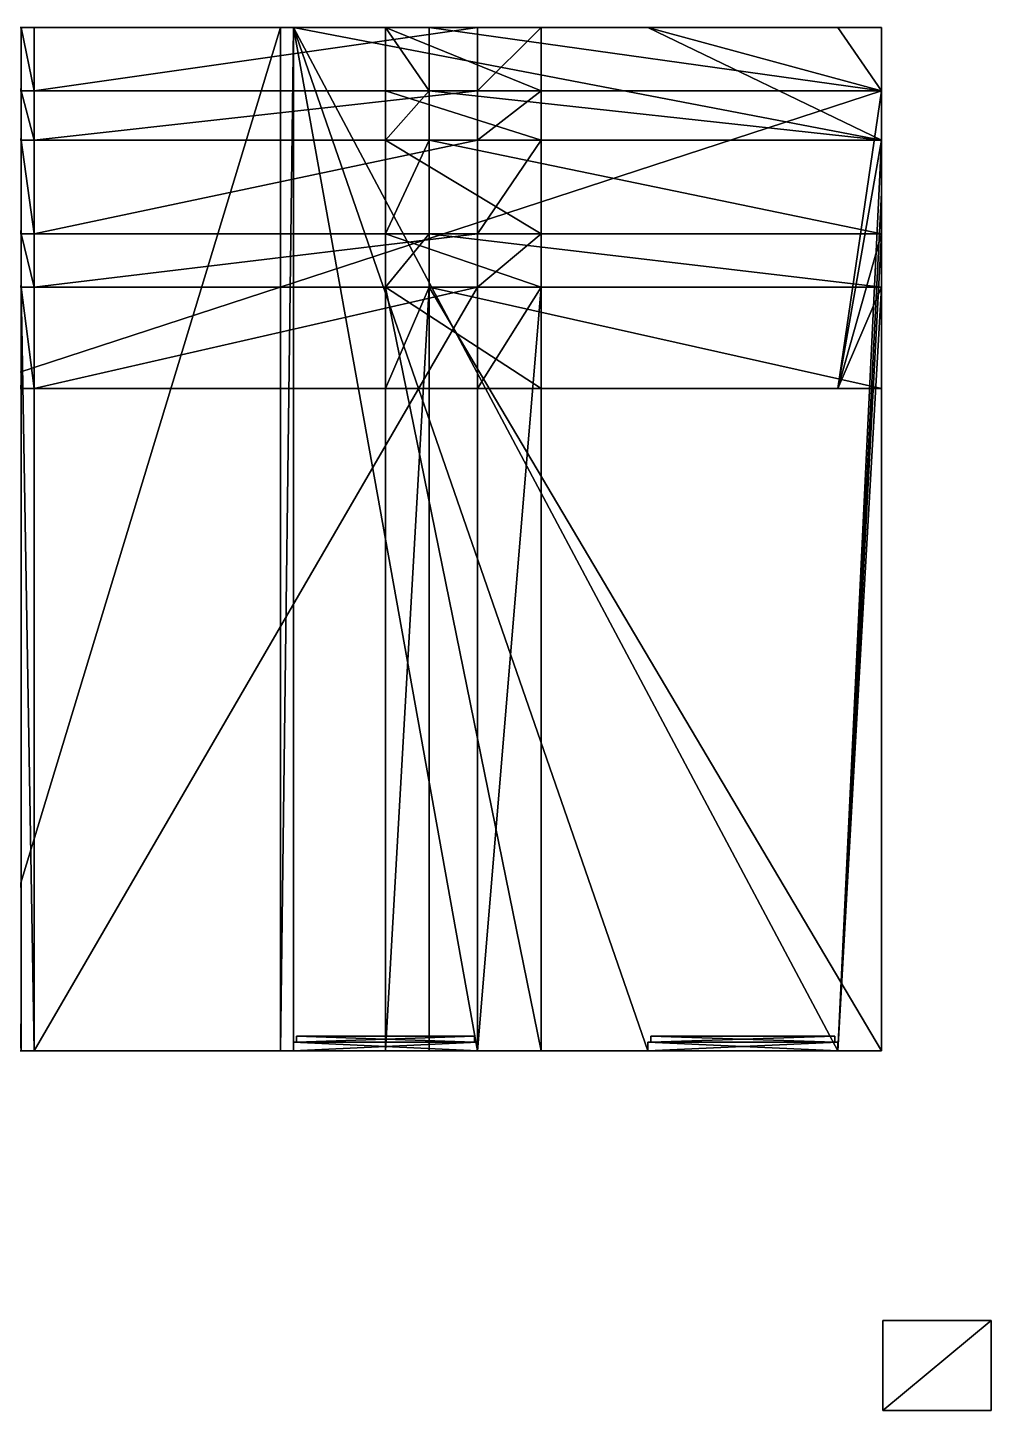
# Model space of a CAD drawing. Header units: inches. Extents: x -86905 to 120623, y -35248 to 213746.
# Drawn here: x 74926 to 120623, y -29681 to 35905 of the extents above; entities that cross this region are included whole.
import ezdxf

# ---------------------------------------------------------------- set-up
doc = ezdxf.new("R2010")
doc.units = ezdxf.units.IN
doc.header["$MEASUREMENT"] = 0
doc.layers.get('0').update_dxf_attribs({"color": 214, "true_color": 0x911cb1})

msp = doc.modelspace()

# ---------------------------------------------------------------- meshes
at = {"color": 54, "true_color": 0x94b11b}
mesh = msp.add_polyface(dxfattribs=at)
corners = [(96260, 23603, 40731), (75242, 23603, 40731), (75242, -12623, 40731), (87539, 18788, -37), (87539, 18788, 10), (86908, 18788, 10), (86908, 18788, -37), (87539, 18788, 1339), (86908, 18788, 1339), (87539, 18788, 2897), (86908, 18788, 2897), (86908, 18788, 5741), (86908, 18788, 23246), (87539, 18788, 5741), (86908, 18788, 34142), (86908, 18788, 33111), (87539, 18788, 33111), (87539, 35905, -37), (87539, -12623, -37), (86908, -12623, -37), (86908, 35905, -37), (74611, 23603, 40731), (74611, -12623, 40731), (72163, 18788, -37), (96260, 18788, -37), (72163, 18788, 10), (72163, 18788, 1339), (72163, 18788, 2897), (72163, 18788, 5741), (72163, 18788, 34142), (72163, -12623, -37), (72163, 35905, -37), (72163, 23603, 40731), (72163, -12623, 40731), (73116, 18788, 2897), (73116, 18788, 5741), (71040, 18788, 5741), (73116, 23603, 33111), (73116, 23603, 34142), (73116, -12623, 34142), (73116, 23603, 5741), (73116, 23603, 23246), (73116, -12623, 23246), (73116, 23603, 23828), (73116, -12623, 33111), (73116, -12623, 23828), (73116, 23603, 2897), (73116, -12623, 5741), (73116, 23603, 39173), (73116, -12623, 39173), (73116, -12623, 2897), (73116, -12623, 1339), (73116, 23603, 1339), (73116, -12623, 10), (73116, 23603, 10), (73116, -12623, -37), (73116, 23603, -37)]
mesh.append_faces([[corners[k] for k in face] for face in [(23, 24, 3, 23)]], dxfattribs={"vtx0": -1, "vtx2": -1, "vtx3": -1, "color": 54})
mesh.append_faces([[corners[k] for k in face] for face in [(6, 23, 3, 6)]], dxfattribs={"vtx1": -1, "vtx3": -1, "color": 54})
mesh.append_faces([[corners[k] for k in face] for face in [(0, 1, 2, 0), (3, 4, 5, 3), (5, 6, 3, 5), (4, 7, 8, 4), (8, 5, 4, 8), (7, 9, 10, 7), (10, 8, 7, 10), (11, 10, 9, 11), (12, 11, 13, 12), (14, 15, 16, 14), (17, 18, 19, 17), (19, 20, 17, 19), (2, 1, 21, 2), (21, 22, 2, 21), (6, 5, 25, 6), (5, 8, 26, 5), (8, 10, 27, 8), (10, 11, 28, 10), (15, 14, 29, 15), (20, 19, 30, 20), (30, 31, 20, 30), (22, 21, 32, 22), (32, 33, 22, 32), (34, 35, 36, 34), (37, 38, 39, 37), (40, 41, 42, 40), (43, 37, 44, 43), (41, 43, 45, 41), (46, 40, 47, 46), (39, 38, 48, 39), (48, 49, 39, 48), (46, 50, 51, 46), (51, 52, 46, 51), (52, 51, 53, 52), (53, 54, 52, 53), (54, 53, 55, 54), (55, 56, 54, 55)]], dxfattribs={"vtx2": -1, "vtx3": -1, "color": 54})
mesh = msp.add_polyface(dxfattribs=at)
corners = [(75242, 23603, 40731), (75242, 26131, 40731), (74611, 26131, 40731), (74611, 23603, 40731), (75242, 30570, 40731), (74611, 30570, 40731), (75242, 32905, 40731), (74611, 32905, 40731), (75242, 32905, 40731), (75242, 35905, 40731), (74611, 35905, 40731), (74611, 32905, 40731), (87539, 35905, 39173), (86908, 35905, 39173), (75242, 23603, 40731), (75242, 26131, 40731), (74611, 26131, 40731), (74611, 23603, 40731), (75242, 30570, 40731), (74611, 30570, 40731), (72163, 18788, -37), (72163, 32905, 40731), (115415, 32905, 23828), (72163, 26131, 40731), (72163, 30570, 40731), (72163, 35905, 40731), (72163, 35905, 39173), (72163, 35905, 34142), (72163, 35905, 33111), (86908, 35905, 34142), (72163, 35905, 23828), (86908, 35905, 33111), (72163, 35905, 23246), (86908, 35905, 23828), (72163, 35905, 5741), (86908, 35905, 23246), (86908, 35905, 5741), (86908, 35905, 2897), (72163, 35905, 2897), (86908, 35905, 1339), (72163, 35905, 1339), (72163, 35905, 10), (72163, 35905, -37), (86908, 35905, 10), (72163, 26131, 40731), (72163, 30570, 40731), (72163, 32905, 40731), (73116, 23603, 23828), (73116, 23603, 33111), (73116, 18788, 33111), (73116, 23603, 23246), (73116, 18788, 23828), (73116, 35905, 39173), (73116, 32905, 39173), (73116, 32905, 34142)]
mesh.append_faces([[corners[k] for k in face] for face in [(20, 21, 22, 20)]], dxfattribs={"vtx1": -1, "vtx2": -1, "vtx3": -1, "color": 54})
mesh.append_faces([[corners[k] for k in face] for face in [(0, 1, 2, 0), (2, 3, 0, 2), (1, 4, 5, 1), (5, 2, 1, 5), (4, 6, 7, 4), (7, 5, 4, 7), (8, 9, 10, 8), (10, 11, 8, 10), (9, 12, 13, 9), (13, 10, 9, 13), (14, 15, 16, 14), (16, 17, 14, 16), (15, 18, 19, 15), (19, 16, 15, 19), (18, 8, 11, 18), (11, 19, 18, 11), (3, 2, 23, 3), (2, 5, 24, 2), (5, 7, 21, 5), (11, 10, 25, 11), (10, 13, 26, 10), (27, 26, 13, 27), (28, 27, 29, 28), (30, 28, 31, 30), (32, 30, 33, 32), (34, 32, 35, 34), (36, 37, 38, 36), (38, 34, 36, 38), (37, 39, 40, 37), (40, 38, 37, 40), (41, 40, 39, 41), (42, 41, 43, 42), (17, 16, 44, 17), (16, 19, 45, 16), (19, 11, 46, 19), (47, 48, 49, 47), (50, 47, 51, 50), (52, 53, 54, 52)]], dxfattribs={"vtx2": -1, "vtx3": -1, "color": 54})
mesh = msp.add_polyface(dxfattribs=at)
corners = [(96260, 23603, 40731), (75242, 23603, 40731), (75242, 18788, 40731), (96260, 26131, 40731), (75242, 26131, 40731), (75242, 23603, 40731), (96260, 23603, 40731), (75242, 30570, 40731), (96260, 30570, 40731), (96260, 32905, 40731), (75242, 32905, 40731), (96260, 35905, 40731), (75242, 35905, 40731), (75242, 32905, 40731), (96260, 32905, 40731), (96260, 30570, 40731), (75242, 30570, 40731), (96260, 26131, 40731), (75242, 26131, 40731), (96260, 35905, 39173), (86908, 35905, 34142), (86908, 35905, 39173), (87539, 35905, 39173), (86908, 35905, 33111), (87539, 35905, 34142), (86908, 35905, 23828), (87539, 35905, 33111), (86908, 35905, 23246), (87539, 35905, 23828), (87539, 35905, 23246), (87539, 35905, 5741), (86908, 35905, 5741), (87539, 35905, 2897), (86908, 35905, 2897), (87539, 35905, 1339), (86908, 35905, 1339), (87539, 35905, 10), (86908, 35905, 10), (87539, 35905, -37), (86908, 35905, -37), (74611, 32905, 40731), (115415, 32905, 39173), (72163, 32905, 40731), (72163, 35905, 34142), (72163, 35905, 33111), (72163, 35905, 23828), (72163, 35905, 23246), (72163, 35905, 5741), (72163, 35905, 10), (72163, 35905, -37)]
mesh.append_faces([[corners[k] for k in face] for face in [(40, 10, 41, 40), (42, 40, 41, 42)]], dxfattribs={"vtx1": -1, "vtx2": -1, "vtx3": -1, "color": 54})
mesh.append_faces([[corners[k] for k in face] for face in [(0, 1, 2, 0), (3, 4, 5, 3), (5, 6, 3, 5), (7, 8, 9, 7), (9, 10, 7, 9), (11, 12, 13, 11), (13, 14, 11, 13), (15, 16, 4, 15), (4, 3, 15, 4), (1, 0, 17, 1), (17, 18, 1, 17), (18, 17, 8, 18), (8, 7, 18, 8), (14, 13, 16, 14), (16, 15, 14, 16), (12, 11, 19, 12), (20, 21, 22, 20), (23, 20, 24, 23), (25, 23, 26, 25), (27, 25, 28, 27), (29, 30, 31, 29), (31, 27, 29, 31), (30, 32, 33, 30), (33, 31, 30, 33), (32, 34, 35, 32), (35, 33, 32, 35), (34, 36, 37, 34), (37, 35, 34, 37), (36, 38, 39, 36), (39, 37, 36, 39), (21, 20, 43, 21), (20, 23, 44, 20), (23, 25, 45, 23), (25, 27, 46, 25), (27, 31, 47, 27), (35, 37, 48, 35), (37, 39, 49, 37)]], dxfattribs={"vtx2": -1, "vtx3": -1, "color": 54})
mesh = msp.add_polyface(dxfattribs=at)
corners = [(91891, 35905, 40731), (91891, 32905, 40731), (93967, 32905, 40731), (93967, 35905, 40731), (96260, 35905, 2897), (87539, 35905, 2897), (87539, 35905, 5741), (96260, 35905, 5741), (96260, 35905, 34142), (96260, 35905, 33111), (87539, 35905, 33111), (87539, 35905, 34142), (96260, 35905, 23246), (87539, 35905, 23246), (96260, 35905, 23828), (87539, 35905, 23828), (91891, 32905, 40731), (99273, 32905, 40731), (99273, 30570, 40731), (96260, 32905, 40731), (96260, 30570, 40731), (91891, 30570, 40731), (99273, 35905, 40731), (99273, 32905, 40731), (96260, 35905, 40731), (96260, 32905, 40731), (93967, 32905, 40731), (91891, 30570, 40731), (99273, 30570, 40731), (87539, 35905, 39173), (96260, 35905, 39173), (75242, 35905, 40731), (87539, 35905, -37), (96260, 35905, -37), (104342, 35905, -37), (96260, 35905, 1339), (87539, 35905, 1339), (96260, 35905, 10), (87539, 35905, 10), (86908, 35905, 34142), (86908, 35905, 33111), (86908, 35905, 23828), (86908, 35905, 23246), (75242, 32905, 40731), (115415, 32905, 39173), (72163, 32905, 40731), (115415, 32905, 34142), (115415, 32905, 33111), (115415, 32905, 23828)]
mesh.append_faces([[corners[k] for k in face] for face in [(45, 44, 46, 45), (45, 46, 47, 45), (45, 47, 48, 45)]], dxfattribs={"vtx0": -1, "vtx2": -1, "vtx3": -1, "color": 54})
mesh.append_faces([[corners[k] for k in face] for face in [(43, 19, 44, 43)]], dxfattribs={"vtx1": -1, "vtx2": -1, "vtx3": -1, "color": 54})
mesh.append_faces([[corners[k] for k in face] for face in [(0, 1, 2, 0), (2, 3, 0, 2), (4, 5, 6, 4), (6, 7, 4, 6), (8, 9, 10, 8), (10, 11, 8, 10), (12, 7, 6, 12), (6, 13, 12, 6), (9, 14, 15, 9), (15, 10, 9, 15), (14, 12, 13, 14), (13, 15, 14, 13), (16, 17, 18, 16), (17, 19, 20, 17), (2, 1, 21, 2), (0, 22, 23, 0), (23, 1, 0, 23), (22, 24, 25, 22), (25, 23, 22, 25), (26, 16, 27, 26), (1, 23, 28, 1), (8, 11, 29, 8), (29, 30, 8, 29), (30, 29, 31, 30), (32, 33, 34, 32), (5, 4, 35, 5), (35, 36, 5, 35), (36, 35, 37, 36), (37, 38, 36, 37), (38, 37, 33, 38), (33, 32, 38, 33), (29, 11, 39, 29), (11, 10, 40, 11), (10, 15, 41, 10), (15, 13, 42, 15)]], dxfattribs={"vtx2": -1, "vtx3": -1, "color": 54})
mesh = msp.add_polyface(dxfattribs=at)
corners = [(99273, -12623, 40731), (91891, -12623, 40731), (91891, 23603, 40731), (96260, -12623, 40731), (99273, 23603, 40731), (115415, -12623, 34142), (115415, -12623, 33111), (115415, 23603, 33111), (115415, -12623, 23246), (115415, -12623, 5741), (115415, 23603, 5741), (87678, -11938, 23246), (87678, -11938, 5881), (96121, -11938, 5881), (96121, -11938, 23246), (104482, -11938, 23246), (104482, -11938, 5881), (113200, -11938, 5881), (113200, -11938, 23246), (115415, -12623, 23828), (115415, 23603, 23828), (87678, -11938, 32971), (87678, -11938, 23828), (96121, -11938, 23828), (96121, -11938, 32971), (104482, -11938, 32971), (104482, -11938, 23828), (113200, -11938, 23828), (113200, -11938, 32971), (115415, 23603, 23246), (96121, -12213, 23828), (96121, -12213, 23246), (87678, -12213, 5881), (96121, -12213, 5881), (87678, -12213, 23246), (87678, -12213, 23828), (87678, -12213, 32971), (104482, -12213, 5881), (113200, -12213, 5881), (104482, -12213, 23246), (93967, -12623, 40731), (93967, 23603, 40731), (115415, -12623, 2897), (115415, 23603, 2897), (115415, 23603, 34142), (115415, 23603, 39173), (115415, -12623, 39173), (96260, -12623, -37), (87539, -12623, -37), (87539, 35905, -37), (104342, -12623, -37), (113339, -12623, -37), (115415, -12623, -37), (115415, 23603, -37)]
mesh.append_faces([[corners[k] for k in face] for face in [(50, 47, 49, 50), (51, 50, 49, 51)]], dxfattribs={"vtx1": -1, "vtx2": -1, "vtx3": -1, "color": 54})
mesh.append_faces([[corners[k] for k in face] for face in [(52, 51, 53, 52)]], dxfattribs={"vtx1": -1, "vtx3": -1, "color": 54})
mesh.append_faces([[corners[k] for k in face] for face in [(0, 1, 2, 0), (3, 0, 4, 3), (5, 6, 7, 5), (8, 9, 10, 8), (11, 12, 13, 11), (13, 14, 11, 13), (15, 16, 17, 15), (17, 18, 15, 17), (6, 19, 20, 6), (21, 22, 23, 21), (23, 24, 21, 23), (25, 26, 27, 25), (27, 28, 25, 27), (19, 8, 29, 19), (30, 23, 14, 30), (14, 31, 30, 14), (31, 14, 13, 31), (12, 32, 33, 12), (32, 12, 11, 32), (11, 34, 32, 11), (34, 11, 22, 34), (22, 35, 34, 22), (35, 22, 21, 35), (21, 36, 35, 21), (16, 37, 38, 16), (37, 16, 15, 37), (15, 39, 37, 15), (14, 23, 22, 14), (22, 11, 14, 22), (18, 27, 26, 18), (26, 15, 18, 26), (1, 40, 41, 1), (9, 42, 43, 9), (5, 44, 45, 5), (45, 46, 5, 45), (47, 48, 49, 47)]], dxfattribs={"vtx2": -1, "vtx3": -1, "color": 54})
mesh = msp.add_polyface(dxfattribs=at)
corners = [(96260, 18788, 2897), (96260, 18788, 5741), (87539, 18788, 5741), (104342, 18788, 2897), (115415, 18788, 2897), (115415, 18788, 5741), (113339, 18788, 5741), (113339, 18788, 2897), (104342, 18788, 5741), (113339, 18788, 34142), (104342, 18788, 34142), (104342, 18788, 33111), (115415, 18788, 23246), (113339, 18788, 23246), (113339, 18788, 23828), (115415, 18788, 23828), (115415, 18788, 33111), (91891, 23603, 40731), (99273, 23603, 40731), (99273, -12623, 40731), (96260, 23603, 40731), (96260, -12623, 40731), (115415, 23603, 33111), (115415, 23603, 34142), (115415, -12623, 34142), (115415, 23603, 5741), (115415, 23603, 23246), (115415, -12623, 23246), (115415, 23603, 23828), (115415, -12623, 33111), (115415, -12623, 23828), (93967, 23603, 40731), (91891, -12623, 40731), (115415, 23603, 2897), (115415, -12623, 5741), (115415, 18788, 34142), (115415, 18788, 39173), (113339, 18788, 39173), (96260, 18788, 39173), (104342, 18788, 39173), (99273, 18788, 40731), (96260, 18788, 40731), (115415, -12623, 39173), (115415, 23603, 39173), (93967, -12623, 40731), (113339, -12623, -37), (87539, 35905, -37), (115415, 30570, -37), (115415, 28078, -37), (115415, 26131, -37), (115415, 23603, -37), (113339, 18788, 1339), (115415, 18788, 1339), (96260, 18788, 1339), (87539, 18788, 2897), (87539, 18788, 1339), (115415, -12623, 2897), (115415, -12623, 1339), (115415, 23603, 1339), (115415, -12623, 10), (115415, 23603, 10), (115415, -12623, -37)]
mesh.append_faces([[corners[k] for k in face] for face in [(45, 46, 47, 45)]], dxfattribs={"vtx0": -1, "vtx1": -1, "vtx2": -1, "vtx3": -1, "color": 54})
mesh.append_faces([[corners[k] for k in face] for face in [(45, 47, 48, 45), (45, 48, 49, 45), (45, 49, 50, 45)]], dxfattribs={"vtx0": -1, "vtx2": -1, "vtx3": -1, "color": 54})
mesh.append_faces([[corners[k] for k in face] for face in [(0, 1, 2, 0), (1, 0, 3, 1), (4, 5, 6, 4), (6, 7, 4, 6), (7, 6, 8, 7), (9, 10, 11, 9), (12, 13, 6, 12), (6, 5, 12, 6), (14, 15, 16, 14), (15, 14, 13, 15), (13, 12, 15, 13), (17, 18, 19, 17), (18, 20, 21, 18), (22, 23, 24, 22), (25, 26, 27, 25), (28, 22, 29, 28), (26, 28, 30, 26), (31, 17, 32, 31), (33, 25, 34, 33), (9, 35, 36, 9), (36, 37, 9, 36), (38, 39, 40, 38), (40, 41, 38, 40), (42, 43, 31, 42), (31, 44, 42, 31), (4, 7, 51, 4), (51, 52, 4, 51), (3, 0, 53, 3), (0, 54, 55, 0), (33, 56, 57, 33), (57, 58, 33, 57), (58, 57, 59, 58), (59, 60, 58, 59), (60, 59, 61, 60), (61, 50, 60, 61)]], dxfattribs={"vtx2": -1, "vtx3": -1, "color": 54})
mesh = msp.add_polyface(dxfattribs=at)
corners = [(104342, 35905, 2897), (96260, 35905, 2897), (96260, 35905, 5741), (104342, 35905, 5741), (104342, 35905, 34142), (104342, 35905, 33111), (96260, 35905, 33111), (96260, 35905, 34142), (113339, 35905, 34142), (104342, 35905, 23246), (96260, 35905, 23246), (113339, 35905, 23246), (104342, 35905, 23828), (96260, 35905, 23828), (113339, 35905, 33111), (99273, 32905, 40731), (96260, 32905, 40731), (96260, 30570, 40731), (99273, 30570, 40731), (96260, 35905, 39173), (104342, 35905, 39173), (93967, 23603, 40731), (93967, 18788, 40731), (115415, 18788, 39173), (93967, 26131, 40731), (115415, 23603, 39173), (93967, 30570, 40731), (115415, 26131, 39173), (93967, 32905, 40731), (115415, 30570, 39173), (93967, 26131, 40731), (93967, 23603, 40731), (115415, 23603, 39173), (93967, 30570, 40731), (115415, 26131, 39173), (93967, 32905, 40731), (115415, 30570, 39173), (93967, 35905, 40731), (115415, 32905, 39173), (91891, 35905, 40731), (115415, 35905, 39173), (99273, 35905, 40731), (113339, 35905, 39173), (96260, 35905, 40731), (87539, 35905, -37), (104342, 35905, -37), (115415, 30570, -37), (104342, 35905, 1339), (96260, 35905, 1339), (104342, 35905, 10), (96260, 35905, 10), (96260, 35905, -37), (91891, 32905, 40731), (115415, 32905, 39173), (99273, 32905, 40731), (96260, 32905, 40731)]
mesh.append_faces([[corners[k] for k in face] for face in [(44, 45, 46, 44)]], dxfattribs={"vtx0": -1, "vtx1": -1, "vtx2": -1, "vtx3": -1, "color": 54})
mesh.append_faces([[corners[k] for k in face] for face in [(54, 52, 53, 54), (55, 54, 53, 55)]], dxfattribs={"vtx1": -1, "vtx2": -1, "vtx3": -1, "color": 54})
mesh.append_faces([[corners[k] for k in face] for face in [(0, 1, 2, 0), (2, 3, 0, 2), (4, 5, 6, 4), (6, 7, 4, 6), (5, 4, 8, 5), (9, 3, 2, 9), (2, 10, 9, 2), (3, 9, 11, 3), (5, 12, 13, 5), (13, 6, 5, 13), (12, 5, 14, 12), (12, 9, 10, 12), (10, 13, 12, 10), (15, 16, 17, 15), (17, 18, 15, 17), (4, 7, 19, 4), (19, 20, 4, 19), (21, 22, 23, 21), (24, 21, 25, 24), (26, 24, 27, 26), (28, 26, 29, 28), (30, 31, 32, 30), (33, 30, 34, 33), (35, 33, 36, 35), (37, 35, 38, 37), (39, 37, 40, 39), (41, 39, 42, 41), (20, 19, 43, 20), (43, 41, 20, 43), (1, 0, 47, 1), (47, 48, 1, 47), (48, 47, 49, 48), (49, 50, 48, 49), (50, 49, 45, 50), (45, 51, 50, 45), (52, 28, 53, 52)]], dxfattribs={"vtx2": -1, "vtx3": -1, "color": 54})
mesh = msp.add_polyface(dxfattribs=at)
corners = [(115415, 35905, 2897), (113339, 35905, 2897), (113339, 35905, 5741), (115415, 35905, 5741), (104342, 35905, 2897), (104342, 35905, 5741), (113339, 35905, 33111), (113339, 35905, 34142), (115415, 35905, 34142), (104342, 35905, 33111), (113339, 35905, 23246), (115415, 35905, 23246), (113339, 35905, 23828), (115415, 35905, 33111), (104342, 35905, 23828), (115415, 35905, 23828), (104342, 35905, 23246), (104342, 35905, 34142), (104342, 35905, 39173), (113339, 35905, 39173), (115415, 18788, 39173), (115415, 23603, 39173), (93967, 23603, 40731), (115415, 26131, 39173), (93967, 26131, 40731), (115415, 30570, 39173), (93967, 30570, 40731), (115415, 32905, 39173), (93967, 32905, 40731), (115415, 23603, 39173), (115415, 26131, 39173), (93967, 26131, 40731), (115415, 30570, 39173), (93967, 30570, 40731), (115415, 32905, 39173), (93967, 32905, 40731), (115415, 35905, 39173), (93967, 35905, 40731), (91891, 35905, 40731), (99273, 35905, 40731), (113339, 35905, -37), (115415, 35905, -37), (115415, 32905, -37), (104342, 35905, -37), (115415, 30570, -37), (113339, 35905, 1339), (104342, 35905, 1339), (115415, 35905, 1339), (113339, 35905, 10), (104342, 35905, 10), (115415, 35905, 10)]
mesh.append_faces([[corners[k] for k in face] for face in [(43, 42, 44, 43)]], dxfattribs={"vtx0": -1, "vtx2": -1, "vtx3": -1, "color": 54})
mesh.append_faces([[corners[k] for k in face] for face in [(43, 40, 42, 43)]], dxfattribs={"vtx1": -1, "vtx2": -1, "vtx3": -1, "color": 54})
mesh.append_faces([[corners[k] for k in face] for face in [(0, 1, 2, 0), (2, 3, 0, 2), (1, 4, 5, 1), (5, 2, 1, 5), (6, 7, 8, 6), (7, 6, 9, 7), (2, 10, 11, 2), (10, 2, 5, 10), (12, 6, 13, 12), (6, 12, 14, 6), (10, 12, 15, 10), (12, 10, 16, 12), (16, 14, 12, 16), (7, 17, 18, 7), (18, 19, 7, 18), (20, 21, 22, 20), (21, 23, 24, 21), (23, 25, 26, 23), (25, 27, 28, 25), (29, 30, 31, 29), (30, 32, 33, 30), (32, 34, 35, 32), (34, 36, 37, 34), (36, 19, 38, 36), (19, 18, 39, 19), (40, 41, 42, 40), (4, 1, 45, 4), (45, 46, 4, 45), (1, 0, 47, 1), (47, 45, 1, 47), (46, 45, 48, 46), (48, 49, 46, 48), (45, 47, 50, 45), (50, 48, 45, 50), (49, 48, 40, 49), (40, 43, 49, 40), (48, 50, 41, 48)]], dxfattribs={"vtx2": -1, "vtx3": -1, "color": 54})
mesh = msp.add_polyface(dxfattribs=at)
corners = [(115415, 35905, 5741), (115415, 32905, 5741), (115415, 32905, 2897), (115415, 35905, 2897), (115415, 35905, 34142), (115415, 35905, 33111), (113339, 35905, 33111), (115415, 35905, 23246), (113339, 35905, 5741), (115415, 35905, 23828), (113339, 35905, 23828), (113339, 35905, 23246), (115415, 32905, 33111), (115415, 32905, 34142), (115415, 30570, 34142), (115415, 32905, 5741), (115415, 32905, 23246), (115415, 30570, 23246), (115415, 32905, 23828), (115415, 30570, 33111), (115415, 30570, 23828), (115415, 30570, 5741), (115415, 32905, 34142), (115415, 32905, 33111), (115415, 32905, 23246), (115415, 32905, 23828), (115415, 32905, 2897), (115415, 30570, 5741), (115415, 30570, 34142), (115415, 30570, 23246), (115415, 30570, 33111), (115415, 30570, 23828), (115415, 35905, 39173), (115415, 32905, 39173), (113339, 35905, 34142), (113339, 35905, 39173), (115415, 32905, 1339), (115415, 35905, 1339), (115415, 32905, 10), (115415, 35905, 10), (115415, 32905, 10), (115415, 30570, 10), (115415, 30570, -37), (115415, 32905, -37), (115415, 35905, -37), (113339, 35905, -37), (113339, 35905, 10), (115415, 32905, -37), (115415, 30570, 10), (115415, 30570, -37)]
mesh.append_faces([[corners[k] for k in face] for face in [(0, 1, 2, 0), (2, 3, 0, 2), (4, 5, 6, 4), (7, 0, 8, 7), (5, 9, 10, 5), (9, 7, 11, 9), (12, 13, 14, 12), (15, 16, 17, 15), (18, 12, 19, 18), (16, 18, 20, 16), (2, 1, 21, 2), (5, 4, 22, 5), (22, 23, 5, 22), (0, 7, 24, 0), (24, 1, 0, 24), (9, 5, 23, 9), (23, 25, 9, 23), (7, 9, 25, 7), (25, 24, 7, 25), (26, 15, 27, 26), (23, 22, 28, 23), (1, 24, 29, 1), (25, 23, 30, 25), (24, 25, 31, 24), (22, 4, 32, 22), (32, 33, 22, 32), (4, 34, 35, 4), (35, 32, 4, 35), (3, 2, 36, 3), (36, 37, 3, 36), (37, 36, 38, 37), (38, 39, 37, 38), (40, 41, 42, 40), (42, 43, 40, 42), (44, 45, 46, 44), (39, 38, 47, 39), (47, 44, 39, 47), (38, 48, 49, 38), (49, 47, 38, 49)]], dxfattribs={"vtx2": -1, "vtx3": -1, "color": 54})
mesh = msp.add_polyface(dxfattribs=at)
corners = [(93967, 23603, 40731), (91891, 23603, 40731), (91891, 18788, 40731), (93967, 26131, 40731), (91891, 26131, 40731), (99273, 23603, 40731), (99273, 18788, 40731), (96260, 23603, 40731), (96260, 18788, 40731), (91891, 26131, 40731), (99273, 26131, 40731), (99273, 23603, 40731), (91891, 23603, 40731), (96260, 26131, 40731), (96260, 23603, 40731), (99273, 30570, 40731), (91891, 30570, 40731), (91891, 32905, 40731), (96260, 30570, 40731), (99273, 32905, 40731), (91891, 30570, 40731), (93967, 30570, 40731), (93967, 32905, 40731), (93967, 30570, 40731), (99273, 30570, 40731), (96260, 30570, 40731), (99273, 26131, 40731), (96260, 26131, 40731), (93967, 23603, 40731), (93967, 26131, 40731), (93967, 32905, 40731), (91891, 32905, 40731), (72163, 18788, -37), (115415, 32905, 23828), (115415, 32905, 23246), (115415, 32905, 5741), (115415, 32905, 2897), (115415, 32905, 1339), (115415, 32905, 10), (115415, 32905, -37), (113339, 18788, -37)]
mesh.append_faces([[corners[k] for k in face] for face in [(32, 39, 40, 32)]], dxfattribs={"vtx0": -1, "vtx1": -1, "vtx2": -1, "vtx3": -1, "color": 54})
mesh.append_faces([[corners[k] for k in face] for face in [(32, 33, 34, 32), (32, 34, 35, 32), (32, 35, 36, 32), (32, 36, 37, 32), (32, 37, 38, 32), (32, 38, 39, 32)]], dxfattribs={"vtx0": -1, "vtx2": -1, "vtx3": -1, "color": 54})
mesh.append_faces([[corners[k] for k in face] for face in [(0, 1, 2, 0), (3, 4, 1, 3), (1, 0, 3, 1), (1, 5, 6, 1), (5, 7, 8, 5), (9, 10, 11, 9), (11, 12, 9, 11), (10, 13, 14, 10), (14, 11, 10, 14), (15, 16, 17, 15), (18, 15, 19, 18), (20, 21, 22, 20), (23, 16, 4, 23), (4, 3, 23, 4), (20, 24, 10, 20), (10, 9, 20, 10), (24, 25, 13, 24), (13, 10, 24, 13), (5, 1, 4, 5), (4, 26, 5, 4), (7, 5, 26, 7), (26, 27, 7, 26), (12, 28, 29, 12), (29, 9, 12, 29), (26, 4, 16, 26), (16, 15, 26, 16), (27, 26, 15, 27), (15, 18, 27, 15), (9, 29, 21, 9), (21, 20, 9, 21), (16, 23, 30, 16), (24, 20, 31, 24)]], dxfattribs={"vtx2": -1, "vtx3": -1, "color": 54})
mesh = msp.add_polyface(dxfattribs=at)
corners = [(115415, 30570, 34142), (115415, 30570, 33111), (115415, 32905, 33111), (115415, 30570, 23246), (115415, 30570, 5741), (115415, 32905, 5741), (115415, 30570, 23828), (115415, 32905, 23828), (115415, 32905, 23246), (115415, 30570, 5741), (115415, 30570, 2897), (115415, 32905, 2897), (115415, 30570, 2897), (115415, 26131, 5741), (115415, 30570, 33111), (115415, 30570, 34142), (115415, 26131, 34142), (115415, 30570, 23246), (115415, 26131, 23246), (115415, 30570, 23828), (115415, 26131, 33111), (115415, 26131, 23828), (115415, 26131, 34142), (115415, 26131, 23246), (115415, 26131, 33111), (115415, 26131, 23828), (115415, 26131, 5741), (115415, 32905, 2897), (115415, 32905, 33111), (115415, 32905, 5741), (115415, 32905, 23828), (115415, 32905, 23246), (115415, 32905, 34142), (115415, 32905, 39173), (115415, 30570, 39173), (115415, 32905, 34142), (115415, 32905, 39173), (115415, 30570, 39173), (115415, 30570, 1339), (115415, 32905, 1339), (115415, 30570, 1339), (115415, 32905, 1339), (115415, 28078, 2897), (115415, 28078, 1339), (115415, 30570, 10), (115415, 32905, 10), (115415, 30570, 10), (115415, 32905, 10), (115415, 28078, 10), (115415, 28078, -37), (115415, 30570, -37), (115415, 32905, -37), (115415, 30570, -37), (113339, 18788, -37)]
mesh.append_faces([[corners[k] for k in face] for face in [(51, 52, 53, 51)]], dxfattribs={"vtx1": -1, "vtx2": -1, "vtx3": -1, "color": 54})
mesh.append_faces([[corners[k] for k in face] for face in [(9, 26, 10, 9)]], dxfattribs={"vtx1": -1, "vtx3": -1, "color": 54})
mesh.append_faces([[corners[k] for k in face] for face in [(0, 1, 2, 0), (3, 4, 5, 3), (1, 6, 7, 1), (6, 3, 8, 6), (9, 10, 11, 9), (12, 4, 13, 12), (14, 15, 16, 14), (9, 17, 18, 9), (19, 14, 20, 19), (17, 19, 21, 17), (1, 0, 22, 1), (4, 3, 23, 4), (6, 1, 24, 6), (3, 6, 25, 3), (4, 12, 27, 4), (15, 14, 28, 15), (17, 9, 29, 17), (14, 19, 30, 14), (19, 17, 31, 19), (0, 32, 33, 0), (33, 34, 0, 33), (15, 35, 36, 15), (36, 37, 15, 36), (27, 12, 38, 27), (38, 39, 27, 38), (11, 10, 40, 11), (40, 41, 11, 40), (10, 42, 43, 10), (43, 40, 10, 43), (39, 38, 44, 39), (44, 45, 39, 44), (41, 40, 46, 41), (46, 47, 41, 46), (40, 43, 48, 40), (48, 46, 40, 48), (46, 48, 49, 46), (49, 50, 46, 49)]], dxfattribs={"vtx2": -1, "vtx3": -1, "color": 54})
mesh = msp.add_polyface(dxfattribs=at)
corners = [(115415, 26131, 2897), (115415, 26131, 5741), (115415, 23603, 5741), (115415, 26131, 33111), (115415, 26131, 34142), (115415, 23603, 34142), (115415, 26131, 5741), (115415, 26131, 23246), (115415, 23603, 23246), (115415, 26131, 23828), (115415, 23603, 33111), (115415, 23603, 23828), (115415, 30570, 2897), (115415, 30570, 33111), (115415, 30570, 5741), (115415, 30570, 23828), (115415, 30570, 23246), (115415, 26131, 33111), (115415, 26131, 34142), (115415, 23603, 34142), (115415, 26131, 23246), (115415, 23603, 23246), (115415, 26131, 23828), (115415, 23603, 33111), (115415, 23603, 23828), (115415, 26131, 2897), (115415, 23603, 5741), (115415, 30570, 33111), (115415, 30570, 5741), (115415, 30570, 23828), (115415, 30570, 23246), (115415, 28078, 2897), (115415, 30570, 2897), (115415, 30570, 34142), (115415, 30570, 39173), (115415, 26131, 39173), (115415, 30570, 34142), (115415, 30570, 39173), (115415, 26131, 39173), (115415, 26131, 1339), (115415, 30570, 1339), (115415, 26131, 1339), (115415, 28078, 1339), (115415, 26131, 10), (115415, 30570, 10), (115415, 26131, 10), (115415, 28078, 10), (115415, 26131, -37), (115415, 30570, -37), (115415, 26131, -37), (115415, 28078, -37), (115415, 23603, -37), (113339, 18788, -37)]
mesh.append_faces([[corners[k] for k in face] for face in [(6, 31, 32, 6)]], dxfattribs={"vtx0": -1, "vtx2": -1, "vtx3": -1, "color": 54})
mesh.append_faces([[corners[k] for k in face] for face in [(48, 47, 52, 48)]], dxfattribs={"vtx1": -1, "vtx2": -1, "vtx3": -1, "color": 54})
mesh.append_faces([[corners[k] for k in face] for face in [(0, 1, 2, 0), (3, 4, 5, 3), (6, 7, 8, 6), (9, 3, 10, 9), (7, 9, 11, 7), (1, 0, 12, 1), (4, 3, 13, 4), (7, 6, 14, 7), (3, 9, 15, 3), (9, 7, 16, 9), (17, 18, 19, 17), (1, 20, 21, 1), (22, 17, 23, 22), (20, 22, 24, 20), (25, 6, 26, 25), (18, 17, 27, 18), (20, 1, 28, 20), (17, 22, 29, 17), (22, 20, 30, 22), (6, 25, 31, 6), (18, 33, 34, 18), (34, 35, 18, 34), (4, 36, 37, 4), (37, 38, 4, 37), (12, 0, 39, 12), (39, 40, 12, 39), (31, 25, 41, 31), (41, 42, 31, 41), (40, 39, 43, 40), (43, 44, 40, 43), (42, 41, 45, 42), (45, 46, 42, 45), (44, 43, 47, 44), (47, 48, 44, 47), (46, 45, 49, 46), (49, 50, 46, 49), (51, 49, 45, 51)]], dxfattribs={"vtx2": -1, "vtx3": -1, "color": 54})
mesh = msp.add_polyface(dxfattribs=at)
corners = [(115415, 23603, 2897), (115415, 23603, 5741), (115415, 18788, 5741), (115415, 26131, 2897), (115415, 23603, 33111), (115415, 23603, 34142), (115415, 18788, 34142), (115415, 23603, 23246), (115415, 18788, 23246), (115415, 23603, 23828), (115415, 18788, 33111), (115415, 18788, 23828), (115415, 23603, 34142), (115415, 23603, 33111), (115415, 26131, 33111), (115415, 23603, 23246), (115415, 23603, 5741), (115415, 26131, 5741), (115415, 23603, 23828), (115415, 26131, 23828), (115415, 26131, 23246), (115415, 26131, 33111), (115415, 26131, 5741), (115415, 26131, 23828), (115415, 26131, 23246), (115415, 23603, 2897), (115415, 26131, 2897), (115415, 23603, 39173), (115415, 26131, 34142), (115415, 26131, 39173), (115415, 26131, 34142), (115415, 26131, 39173), (115415, 23603, 39173), (115415, 18788, 2897), (115415, 18788, 1339), (115415, 23603, 1339), (115415, 26131, 1339), (115415, 23603, 1339), (115415, 26131, 1339), (115415, 18788, 10), (115415, 23603, 10), (115415, 26131, 10), (115415, 23603, 10), (115415, 26131, 10), (115415, 18788, -37), (115415, 23603, -37), (115415, 26131, -37), (115415, 23603, -37), (113339, 18788, -37)]
mesh.append_faces([[corners[k] for k in face] for face in [(46, 45, 48, 46)]], dxfattribs={"vtx1": -1, "vtx2": -1, "vtx3": -1, "color": 54})
mesh.append_faces([[corners[k] for k in face] for face in [(0, 1, 2, 0), (1, 0, 3, 1), (4, 5, 6, 4), (1, 7, 8, 1), (9, 4, 10, 9), (7, 9, 11, 7), (12, 13, 14, 12), (15, 16, 17, 15), (13, 18, 19, 13), (18, 15, 20, 18), (5, 4, 21, 5), (7, 1, 22, 7), (4, 9, 23, 4), (9, 7, 24, 9), (16, 25, 26, 16), (6, 5, 27, 6), (5, 28, 29, 5), (29, 27, 5, 29), (12, 30, 31, 12), (31, 32, 12, 31), (0, 33, 34, 0), (34, 35, 0, 34), (3, 0, 35, 3), (35, 36, 3, 35), (26, 25, 37, 26), (37, 38, 26, 37), (35, 34, 39, 35), (39, 40, 35, 39), (36, 35, 40, 36), (40, 41, 36, 40), (38, 37, 42, 38), (42, 43, 38, 42), (40, 39, 44, 40), (44, 45, 40, 44), (41, 40, 45, 41), (45, 46, 41, 45), (43, 42, 47, 43), (45, 44, 48, 45)]], dxfattribs={"vtx2": -1, "vtx3": -1, "color": 54})
mesh = msp.add_polyface(dxfattribs=at)
corners = [(75242, -12623, 40731), (96260, -12623, 40731), (96260, 23603, 40731), (87539, -12623, -37), (87539, -12623, 10), (86908, -12623, 10), (86908, -12623, -37), (87539, -12623, 1339), (86908, -12623, 1339), (87539, -12623, 2897), (86908, -12623, 2897), (87539, -12623, 5741), (86908, -12623, 5741), (87539, -12623, 23246), (86908, -12623, 23246), (86908, -12623, 23828), (86908, -12623, 33111), (87539, -12623, 23828), (86908, -12623, 34142), (87539, -12623, 33111), (86908, -12623, 39173), (87539, -12623, 34142), (87539, -12623, 39173), (74611, -12623, 40731), (72163, -12623, 10), (72163, -12623, -37), (72163, -12623, 1339), (72163, -12623, 2897), (72163, -12623, 5741), (72163, -12623, 23246), (72163, -12623, 23828), (72163, -12623, 33111), (72163, -12623, 34142), (72163, -12623, 39173), (72163, -12623, 40731), (73116, -12623, 33111), (73116, -12623, 23828), (73116, 23603, 23828), (73116, -12623, 23246), (73116, 23603, 23246)]
mesh.append_faces([[corners[k] for k in face] for face in [(0, 1, 2, 0), (3, 4, 5, 3), (5, 6, 3, 5), (4, 7, 8, 4), (8, 5, 4, 8), (7, 9, 10, 7), (10, 8, 7, 10), (9, 11, 12, 9), (12, 10, 9, 12), (11, 13, 14, 11), (14, 12, 11, 14), (15, 14, 13, 15), (16, 15, 17, 16), (18, 16, 19, 18), (20, 18, 21, 20), (22, 0, 23, 22), (23, 20, 22, 23), (6, 5, 24, 6), (24, 25, 6, 24), (5, 8, 26, 5), (26, 24, 5, 26), (8, 10, 27, 8), (27, 26, 8, 27), (10, 12, 28, 10), (28, 27, 10, 28), (12, 14, 29, 12), (29, 28, 12, 29), (14, 15, 30, 14), (30, 29, 14, 30), (15, 16, 31, 15), (31, 30, 15, 31), (16, 18, 32, 16), (32, 31, 16, 32), (18, 20, 33, 18), (33, 32, 18, 33), (20, 23, 34, 20), (34, 33, 20, 34), (35, 36, 37, 35), (36, 38, 39, 36)]], dxfattribs={"vtx2": -1, "vtx3": -1, "color": 54})
mesh = msp.add_polyface(dxfattribs=at)
corners = [(75242, 18788, 40731), (96260, 18788, 40731), (96260, 23603, 40731), (86908, 18788, 23828), (86908, 18788, 23246), (87539, 18788, 23246), (86908, 18788, 33111), (87539, 18788, 23828), (86908, 18788, 39173), (86908, 18788, 34142), (87539, 18788, 34142), (87539, 18788, 39173), (74611, 18788, 40731), (75242, 23603, 40731), (74611, 23603, 40731), (72163, 18788, 10), (72163, 18788, -37), (86908, 18788, -37), (72163, 18788, 1339), (86908, 18788, 10), (72163, 18788, 2897), (86908, 18788, 1339), (72163, 18788, 5741), (86908, 18788, 2897), (86908, 18788, 5741), (72163, 18788, 23246), (72163, 18788, 23828), (72163, 18788, 33111), (72163, 18788, 34142), (72163, 18788, 39173), (72163, 18788, 40731), (72163, 23603, 40731), (73116, 18788, 5741), (73116, 18788, 2897), (73116, 23603, 2897), (73116, 18788, 34142), (73116, 18788, 33111), (73116, 23603, 33111), (73116, 23603, 34142), (73116, 18788, 23246), (73116, 23603, 5741), (73116, 18788, 23828), (73116, 23603, 23828), (73116, 23603, 23246), (73116, 23603, 39173), (73116, 18788, 39173), (73116, 18788, 1339), (73116, 23603, 1339), (73116, 18788, 10), (73116, 23603, 10), (73116, 18788, -37), (73116, 23603, -37)]
mesh.append_faces([[corners[k] for k in face] for face in [(0, 1, 2, 0), (3, 4, 5, 3), (6, 3, 7, 6), (8, 9, 10, 8), (11, 0, 12, 11), (12, 8, 11, 12), (0, 13, 14, 0), (14, 12, 0, 14), (15, 16, 17, 15), (18, 15, 19, 18), (20, 18, 21, 20), (22, 20, 23, 22), (24, 4, 25, 24), (25, 22, 24, 25), (4, 3, 26, 4), (26, 25, 4, 26), (3, 6, 27, 3), (27, 26, 3, 27), (28, 27, 6, 28), (9, 8, 29, 9), (29, 28, 9, 29), (8, 12, 30, 8), (30, 29, 8, 30), (12, 14, 31, 12), (31, 30, 12, 31), (32, 33, 34, 32), (35, 36, 37, 35), (37, 38, 35, 37), (39, 32, 40, 39), (36, 41, 42, 36), (41, 39, 43, 41), (35, 38, 44, 35), (44, 45, 35, 44), (34, 33, 46, 34), (46, 47, 34, 46), (47, 46, 48, 47), (48, 49, 47, 48), (49, 48, 50, 49), (50, 51, 49, 50)]], dxfattribs={"vtx2": -1, "vtx3": -1, "color": 54})
mesh = msp.add_polyface(dxfattribs=at)
corners = [(91891, 18788, 40731), (93967, 18788, 40731), (93967, 23603, 40731), (87539, 18788, 5741), (87539, 18788, 2897), (96260, 18788, 2897), (96260, 18788, 34142), (87539, 18788, 34142), (87539, 18788, 33111), (96260, 18788, 33111), (104342, 18788, 34142), (104342, 18788, 33111), (96260, 18788, 23246), (87539, 18788, 23246), (96260, 18788, 5741), (104342, 18788, 23246), (104342, 18788, 5741), (87539, 18788, 23828), (96260, 18788, 23828), (99273, 18788, 40731), (91891, 23603, 40731), (96260, 18788, 40731), (99273, 23603, 40731), (96260, 18788, 39173), (87539, 18788, 39173), (75242, 18788, 40731), (104342, 18788, 39173), (113339, 18788, 39173), (96260, 18788, 1339), (104342, 18788, 1339), (104342, 18788, 2897), (87539, 18788, 1339), (96260, 18788, 10), (104342, 18788, 10), (87539, 18788, 10), (96260, 18788, -37), (104342, 18788, -37), (87539, 18788, -37), (86908, 18788, 5741), (86908, 18788, 23246), (86908, 18788, 23828), (86908, 18788, 33111), (86908, 18788, 34142), (86908, 18788, 39173), (72163, 18788, -37), (113339, 18788, -37)]
mesh.append_faces([[corners[k] for k in face] for face in [(44, 45, 35, 44)]], dxfattribs={"vtx0": -1, "vtx1": -1, "vtx2": -1, "vtx3": -1, "color": 54})
mesh.append_faces([[corners[k] for k in face] for face in [(0, 1, 2, 0), (3, 4, 5, 3), (6, 7, 8, 6), (8, 9, 6, 8), (10, 6, 9, 10), (9, 11, 10, 9), (12, 13, 3, 12), (3, 14, 12, 3), (15, 12, 14, 15), (14, 16, 15, 14), (9, 8, 17, 9), (17, 18, 9, 17), (18, 17, 13, 18), (13, 12, 18, 13), (19, 0, 20, 19), (21, 19, 22, 21), (7, 6, 23, 7), (23, 24, 7, 23), (24, 23, 21, 24), (21, 25, 24, 21), (0, 19, 26, 0), (1, 0, 27, 1), (28, 29, 30, 28), (31, 28, 5, 31), (29, 28, 32, 29), (32, 33, 29, 32), (28, 31, 34, 28), (34, 32, 28, 34), (33, 32, 35, 33), (35, 36, 33, 35), (32, 34, 37, 32), (37, 35, 32, 37), (4, 3, 38, 4), (3, 13, 39, 3), (13, 17, 40, 13), (17, 8, 41, 17), (8, 7, 42, 8), (7, 24, 43, 7)]], dxfattribs={"vtx2": -1, "vtx3": -1, "color": 54})
mesh = msp.add_polyface(dxfattribs=at)
corners = [(115415, 18788, 5741), (115415, 18788, 2897), (115415, 23603, 2897), (104342, 18788, 2897), (104342, 18788, 5741), (96260, 18788, 5741), (113339, 18788, 2897), (115415, 18788, 34142), (113339, 18788, 34142), (113339, 18788, 33111), (115415, 18788, 33111), (104342, 18788, 33111), (113339, 18788, 23246), (104342, 18788, 23246), (113339, 18788, 5741), (96260, 18788, 33111), (96260, 18788, 23828), (104342, 18788, 23828), (113339, 18788, 23828), (96260, 18788, 23246), (115415, 23603, 33111), (115415, 18788, 23246), (115415, 23603, 5741), (115415, 18788, 23828), (115415, 23603, 23828), (115415, 23603, 23246), (115415, 23603, 39173), (115415, 18788, 39173), (96260, 18788, 34142), (104342, 18788, 34142), (104342, 18788, 39173), (96260, 18788, 39173), (113339, 18788, 39173), (91891, 18788, 40731), (93967, 18788, 40731), (104342, 18788, 1339), (113339, 18788, 1339), (115415, 18788, 1339), (113339, 18788, 10), (115415, 18788, 10), (104342, 18788, 10), (113339, 18788, -37), (115415, 18788, -37), (104342, 18788, -37), (96260, 18788, -37)]
mesh.append_faces([[corners[k] for k in face] for face in [(0, 1, 2, 0), (3, 4, 5, 3), (4, 3, 6, 4), (7, 8, 9, 7), (9, 10, 7, 9), (11, 9, 8, 11), (12, 13, 4, 12), (4, 14, 12, 4), (11, 15, 16, 11), (16, 17, 11, 16), (10, 9, 18, 10), (9, 11, 17, 9), (17, 18, 9, 17), (17, 16, 19, 17), (19, 13, 17, 19), (18, 17, 13, 18), (13, 12, 18, 13), (7, 10, 20, 7), (21, 0, 22, 21), (10, 23, 24, 10), (23, 21, 25, 23), (26, 27, 7, 26), (28, 29, 30, 28), (30, 31, 28, 30), (29, 8, 32, 29), (32, 30, 29, 32), (30, 32, 33, 30), (32, 27, 34, 32), (6, 3, 35, 6), (35, 36, 6, 35), (37, 36, 38, 37), (38, 39, 37, 38), (36, 35, 40, 36), (40, 38, 36, 40), (39, 38, 41, 39), (41, 42, 39, 41), (38, 40, 43, 38), (43, 41, 38, 43), (41, 43, 44, 41)]], dxfattribs={"vtx2": -1, "vtx3": -1, "color": 54})
mesh = msp.add_polyface(dxfattribs=at)
corners = [(87539, -12623, 2897), (96260, -12623, 2897), (96260, -12623, 5741), (87539, -12623, 5741), (87539, -12623, 34142), (87539, -12623, 33111), (96260, -12623, 33111), (87539, -12213, 33111), (96260, -12213, 33111), (96260, -12213, 5741), (87539, -12213, 5741), (87539, -12213, 23246), (87539, -12623, 23246), (87539, -12213, 23828), (87539, -12623, 23828), (87678, -12213, 32971), (96121, -12213, 32971), (87678, -12213, 5881), (87678, -12213, 23246), (87678, -12213, 23828), (87678, -11938, 32971), (96121, -11938, 32971), (96121, -12213, 5881), (96121, -11938, 5881), (87678, -11938, 5881), (96260, -12623, 34142), (96260, -12623, 39173), (87539, -12623, 39173), (96260, -12623, 40731), (75242, -12623, 40731), (87539, -12623, 1339), (96260, -12623, 1339), (87539, -12623, 10), (96260, -12623, 10), (87539, -12623, -37), (96260, -12623, -37), (86908, -12623, 23828), (86908, -12623, 33111), (86908, -12623, 34142), (86908, -12623, 39173)]
mesh.append_faces([[corners[k] for k in face] for face in [(0, 1, 2, 0), (2, 3, 0, 2), (4, 5, 6, 4), (5, 7, 8, 5), (2, 9, 10, 2), (10, 3, 2, 10), (3, 10, 11, 3), (11, 12, 3, 11), (12, 11, 13, 12), (13, 14, 12, 13), (14, 13, 7, 14), (7, 5, 14, 7), (7, 15, 16, 7), (16, 8, 7, 16), (17, 10, 9, 17), (10, 17, 18, 10), (18, 11, 10, 18), (11, 18, 19, 11), (19, 13, 11, 19), (13, 19, 15, 13), (15, 7, 13, 15), (15, 20, 21, 15), (21, 16, 15, 21), (22, 23, 24, 22), (4, 25, 26, 4), (26, 27, 4, 26), (27, 26, 28, 27), (28, 29, 27, 28), (1, 0, 30, 1), (30, 31, 1, 30), (31, 30, 32, 31), (32, 33, 31, 32), (33, 32, 34, 33), (34, 35, 33, 34), (12, 14, 36, 12), (14, 5, 37, 14), (5, 4, 38, 5), (4, 27, 39, 4)]], dxfattribs={"vtx2": -1, "vtx3": -1, "color": 54})
mesh = msp.add_polyface(dxfattribs=at)
corners = [(96260, -12623, 2897), (104342, -12623, 2897), (104342, -12623, 5741), (96260, -12623, 5741), (96260, -12623, 33111), (96260, -12623, 34142), (87539, -12623, 34142), (104342, -12623, 33111), (104342, -12623, 34142), (96260, -12623, 23246), (104342, -12623, 23246), (96260, -12623, 23828), (104342, -12623, 23828), (96260, -12213, 33111), (87539, -12623, 33111), (96260, -12213, 23828), (96260, -12213, 23246), (96260, -12213, 5741), (96121, -12213, 32971), (96121, -12213, 23828), (96121, -12213, 23246), (96121, -12213, 5881), (87678, -12213, 5881), (96121, -11938, 32971), (96121, -11938, 23828), (96121, -11938, 5881), (104342, -12623, 39173), (96260, -12623, 39173), (99273, -12623, 40731), (96260, -12623, 40731), (91891, -12623, 40731), (93967, -12623, 40731), (113339, -12623, 39173), (96260, -12623, 1339), (104342, -12623, 1339), (96260, -12623, 10), (104342, -12623, 10), (96260, -12623, -37), (104342, -12623, -37)]
mesh.append_faces([[corners[k] for k in face] for face in [(0, 1, 2, 0), (2, 3, 0, 2), (4, 5, 6, 4), (5, 4, 7, 5), (7, 8, 5, 7), (9, 3, 2, 9), (2, 10, 9, 2), (4, 11, 12, 4), (12, 7, 4, 12), (11, 9, 10, 11), (13, 4, 14, 13), (4, 13, 15, 4), (15, 11, 4, 15), (11, 15, 16, 11), (16, 9, 11, 16), (9, 16, 17, 9), (17, 3, 9, 17), (13, 18, 19, 13), (19, 15, 13, 19), (15, 19, 20, 15), (20, 16, 15, 20), (16, 20, 21, 16), (21, 17, 16, 21), (17, 21, 22, 17), (18, 23, 24, 18), (24, 19, 18, 24), (25, 21, 20, 25), (5, 8, 26, 5), (26, 27, 5, 26), (27, 26, 28, 27), (28, 29, 27, 28), (30, 28, 26, 30), (31, 30, 32, 31), (1, 0, 33, 1), (33, 34, 1, 33), (34, 33, 35, 34), (35, 36, 34, 35), (36, 35, 37, 36), (37, 38, 36, 37)]], dxfattribs={"vtx2": -1, "vtx3": -1, "color": 54})
mesh = msp.add_polyface(dxfattribs=at)
corners = [(104342, -12623, 2897), (113339, -12623, 2897), (113339, -12623, 5741), (104342, -12623, 5741), (104342, -12623, 34142), (104342, -12623, 33111), (113339, -12623, 33111), (104342, -12623, 23246), (104342, -12623, 23828), (96260, -12623, 23828), (104342, -12213, 33111), (113339, -12213, 33111), (113339, -12213, 5741), (104342, -12213, 5741), (104342, -12213, 23246), (104342, -12213, 23828), (104482, -12213, 32971), (113200, -12213, 32971), (104482, -12213, 5881), (104482, -12213, 23246), (104482, -12213, 23828), (104482, -11938, 32971), (113200, -11938, 32971), (113200, -12213, 5881), (113200, -11938, 5881), (104482, -11938, 5881), (104482, -11938, 23246), (104482, -11938, 23828), (113339, -12623, 34142), (113339, -12623, 39173), (104342, -12623, 39173), (91891, -12623, 40731), (115415, -12623, 39173), (93967, -12623, 40731), (104342, -12623, 1339), (113339, -12623, 1339), (104342, -12623, 10), (113339, -12623, 10), (104342, -12623, -37), (113339, -12623, -37)]
mesh.append_faces([[corners[k] for k in face] for face in [(0, 1, 2, 0), (2, 3, 0, 2), (4, 5, 6, 4), (7, 8, 9, 7), (5, 10, 11, 5), (2, 12, 13, 2), (13, 3, 2, 13), (3, 13, 14, 3), (14, 7, 3, 14), (7, 14, 15, 7), (15, 8, 7, 15), (8, 15, 10, 8), (10, 5, 8, 10), (10, 16, 17, 10), (17, 11, 10, 17), (18, 13, 12, 18), (13, 18, 19, 13), (19, 14, 13, 19), (14, 19, 20, 14), (20, 15, 14, 20), (15, 20, 16, 15), (16, 10, 15, 16), (16, 21, 22, 16), (22, 17, 16, 22), (23, 24, 25, 23), (19, 26, 27, 19), (27, 20, 19, 27), (20, 27, 21, 20), (21, 16, 20, 21), (4, 28, 29, 4), (29, 30, 4, 29), (30, 29, 31, 30), (29, 32, 33, 29), (1, 0, 34, 1), (34, 35, 1, 34), (35, 34, 36, 35), (36, 37, 35, 36), (37, 36, 38, 37), (38, 39, 37, 38)]], dxfattribs={"vtx2": -1, "vtx3": -1, "color": 54})
mesh = msp.add_polyface(dxfattribs=at)
corners = [(113339, -12623, 2897), (115415, -12623, 2897), (115415, -12623, 5741), (113339, -12623, 5741), (113339, -12623, 34142), (113339, -12623, 33111), (115415, -12623, 33111), (115415, -12623, 34142), (104342, -12623, 34142), (113339, -12623, 23246), (115415, -12623, 23246), (113339, -12623, 23828), (115415, -12623, 23828), (113339, -12213, 33111), (104342, -12623, 33111), (113339, -12213, 23828), (113339, -12213, 23246), (113339, -12213, 5741), (113200, -12213, 32971), (113200, -12213, 23828), (113200, -12213, 23246), (113200, -12213, 5881), (104482, -12213, 5881), (113200, -11938, 32971), (113200, -11938, 23828), (113200, -11938, 23246), (113200, -11938, 5881), (115415, -12623, 39173), (113339, -12623, 39173), (113339, -12623, 1339), (115415, -12623, 1339), (113339, -12623, 10), (115415, -12623, 10), (113339, -12623, -37), (115415, -12623, -37)]
mesh.append_faces([[corners[k] for k in face] for face in [(0, 1, 2, 0), (2, 3, 0, 2), (4, 5, 6, 4), (6, 7, 4, 6), (5, 4, 8, 5), (9, 3, 2, 9), (2, 10, 9, 2), (5, 11, 12, 5), (12, 6, 5, 12), (11, 9, 10, 11), (10, 12, 11, 10), (13, 5, 14, 13), (5, 13, 15, 5), (15, 11, 5, 15), (11, 15, 16, 11), (16, 9, 11, 16), (9, 16, 17, 9), (17, 3, 9, 17), (13, 18, 19, 13), (19, 15, 13, 19), (15, 19, 20, 15), (20, 16, 15, 20), (16, 20, 21, 16), (21, 17, 16, 21), (17, 21, 22, 17), (18, 23, 24, 18), (24, 19, 18, 24), (19, 24, 25, 19), (25, 20, 19, 25), (20, 25, 26, 20), (26, 21, 20, 26), (4, 7, 27, 4), (27, 28, 4, 27), (1, 0, 29, 1), (29, 30, 1, 29), (30, 29, 31, 30), (31, 32, 30, 31), (32, 31, 33, 32), (33, 34, 32, 33)]], dxfattribs={"vtx2": -1, "vtx3": -1, "color": 54})
at = {"color": 81, "true_color": 0x99e499}
mesh = msp.add_polyface(dxfattribs=at)
corners = [(115483, -29681, 39457), (120623, -29681, 39457), (115483, -25422, 39457), (120623, -25422, 39457), (115483, -29681, -1487), (120623, -29681, -1487), (115483, -25422, -1487), (120623, -25422, -1487), (68826, -29681, 39457), (73966, -29681, 39457), (68826, -25422, 39457), (73966, -25422, 39457), (68826, -29681, -1487), (73966, -29681, -1487), (68826, -25422, -1487), (73966, -25422, -1487), (40703, -29681, 39457), (45844, -29681, 39457), (40703, -25422, 39457), (45844, -25422, 39457), (40703, -29681, -1487), (45844, -29681, -1487), (40703, -25422, -1487), (45844, -25422, -1487), (25042, -29681, 39457), (30182, -29681, 39457), (25042, -25422, 39457), (30182, -25422, 39457), (25042, -29681, -1487), (30182, -29681, -1487), (25042, -25422, -1487), (30182, -25422, -1487)]
mesh.append_faces([[corners[k] for k in face] for face in [(0, 1, 3, 0), (3, 2, 0, 3), (4, 6, 7, 4), (7, 5, 4, 7), (0, 4, 5, 0), (5, 1, 0, 5), (1, 5, 7, 1), (7, 3, 1, 7), (3, 7, 6, 3), (6, 2, 3, 6), (2, 6, 4, 2), (4, 0, 2, 4), (8, 9, 11, 8), (11, 10, 8, 11), (12, 14, 15, 12), (15, 13, 12, 15), (8, 12, 13, 8), (13, 9, 8, 13), (9, 13, 15, 9), (15, 11, 9, 15), (11, 15, 14, 11), (14, 10, 11, 14), (10, 14, 12, 10), (12, 8, 10, 12), (16, 17, 19, 16), (19, 18, 16, 19), (20, 22, 23, 20), (23, 21, 20, 23), (16, 20, 21, 16), (21, 17, 16, 21), (17, 21, 23, 17), (23, 19, 17, 23), (19, 23, 22, 19), (22, 18, 19, 22), (18, 22, 20, 18), (20, 16, 18, 20), (24, 25, 27, 24), (27, 26, 24, 27), (28, 30, 31, 28), (31, 29, 28, 31), (24, 28, 29, 24), (29, 25, 24, 29), (25, 29, 31, 25), (31, 27, 25, 31), (27, 31, 30, 27), (30, 26, 27, 30), (26, 30, 28, 26), (28, 24, 26, 28)]], dxfattribs={"vtx2": -1, "vtx3": -1, "color": 81})

doc.saveas('drawing.dxf')
